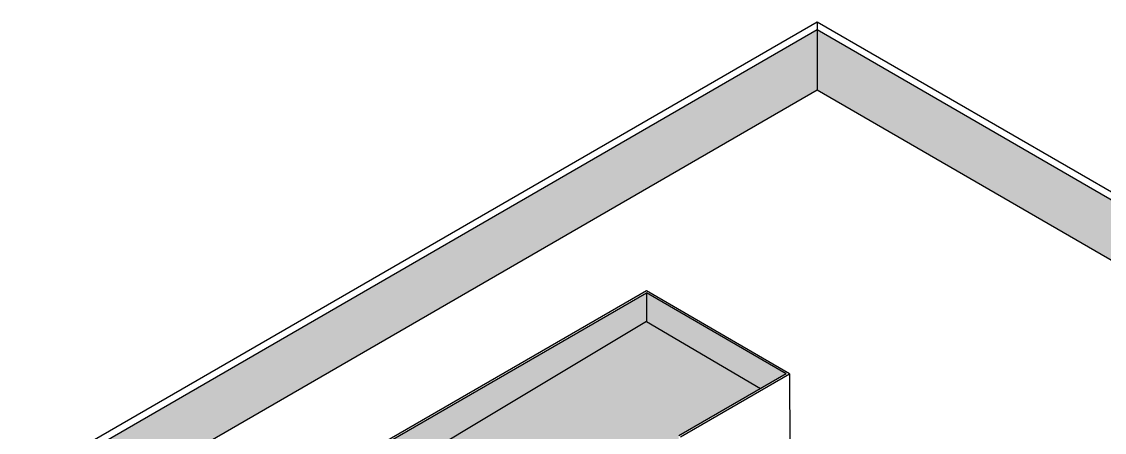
# Model space of a CAD drawing. Header units: millimetres. Extents: x -938220 to 926261, y -44187 to 232552.
# Drawn here: x 853325 to 885087, y 44020 to 56053 of the extents above; entities that cross this region are included whole.
import ezdxf

# ---------------------------------------------------------------- set-up
doc = ezdxf.new("R2010")
doc.units = ezdxf.units.MM
doc.layers.add('walls', color=7, linetype='Continuous', true_color=0xf8ce8b)
doc.layers.add('WINDOWS', color=7, linetype='Continuous', true_color=0xd4e480)

msp = doc.modelspace()

# ---------------------------------------------------------------- hatches: boundary and pattern name
at = {"layer": 'WINDOWS', "ltscale": 5, "true_color": 0xadddf7, "transparency": 33554610}
h = msp.add_hatch(dxfattribs=at)
h.set_pattern_fill('BRICK', color=141, scale=100)
h.set_pattern_definition([(0, (-30657.3, -18707), (0, 635), []), (90, (-30657.3, -18707), (-1270, 8e-14), [635, -635]), (90, (-30022.3, -18707), (-1270, 8e-14), [-635, 635])])
h.paths.add_polyline_path([(821562.8, 24243), (821562.8, 22243), (871165.4, -6395.1), (871165.4, -4395.1)])
h.paths.add_polyline_path([(876658.6, 55821.6), (821962.8, 24243), (823494.8, 23358.4), (876658.6, 54052.5), (924329.2, 26529.9), (925861.2, 27414.4)])
at = {"layer": 'WINDOWS', "ltscale": 5, "transparency": 33554562}
h = msp.add_hatch(color=256, dxfattribs=at)
h.dxf.hatch_style = 1
h.set_gradient(color1=(255, 255, 255))
h.paths.add_polyline_path([(871652.2, 47264), (871652.2, 48106.3), (859688.3, 41198.9), (860629.6, 40655.4)])
h.paths.add_polyline_path([(871652.2, 48106.3), (871652.2, 47264), (875003.4, 45303.6), (875754.9, 45737.5)])
at = {"layer": 'WINDOWS', "ltscale": 5, "true_color": 0xfeeab9, "transparency": 33554610}
h = msp.add_hatch(color=254, dxfattribs=at)
h.dxf.hatch_style = 1
h.set_gradient(color1=(128, 128, 128), color2=(128, 128, 128), tint=1)
h.paths.add_polyline_path([(872112.7, 43634.7), (872162.7, 43605.8), (872159.9, 42752.6), (872600.9, 42919.8), (872600.9, 43095.2), (872600.9, 43916.5), (872650.9, 43945.4), (875003.4, 45303.6), (871652.2, 47264), (860629.6, 40655.4), (863791.1, 38830.2)])
h.paths.add_polyline_path([(879152, 34945.4), (879848.5, 35347.5), (880286.9, 35094.4), (883261.1, 36811.6), (879108.5, 39209.1), (875894.6, 37353.5), (872683.8, 39207.3), (867218.3, 36176.8), (869589.9, 34765.9), (869543.1, 34737.4), (869543.1, 33893.7), (869649.2, 33830.6), (867775.7, 32690.2), (871859.4, 30332.5), (875283.8, 32309.5), (875283.8, 32712.1), (876050.6, 33154.8), (876050.6, 33143.4, 0.2188045)])

# ---------------------------------------------------------------- linework, layer by layer
at = {"layer": 'walls', "ltscale": 5}
for p, q in [((875754.9, 45737.5), (871652.2, 48106.3)), ((871652.2, 47264), (875003.4, 45303.6))]:
    msp.add_line(p, q, dxfattribs=at)
for points in [[(872650.9, 43887.7), (875854.9, 45737.5), (871652.2, 48164), (859588.3, 41198.9), (863791.1, 38772.5), (867351.9, 40828.3), (872162.7, 43605.8)], [(863791.1, 38830.2), (859688.3, 41198.9), (871652.2, 48106.3), (871652.2, 47264), (860629.6, 40655.4)], [(875854.9, 45737.5), (875894.6, 37353.5), (872683.8, 39207.3)]]:
    msp.add_lwpolyline(points, dxfattribs=at)
at = {"layer": 'WINDOWS', "ltscale": 5}
for p, q in [((821562.8, 24243), (876658.6, 56052.5)), ((876658.6, 56052.5), (926261.2, 27414.4)), ((876658.6, 56052.5), (876658.6, 54052.5)), ((821962.8, 24243), (876658.6, 55821.6)), ((876658.6, 55821.6), (925861.2, 27414.4)), ((823294.8, 23243), (876658.6, 54052.5)), ((876658.6, 54052.5), (924529.2, 26414.4))]:
    msp.add_line(p, q, dxfattribs=at)
msp.add_lwpolyline([(875754.9, 45737.5), (875754.9, 45737.5), (872600.9, 43916.5)], dxfattribs=at)

doc.saveas('drawing.dxf')
